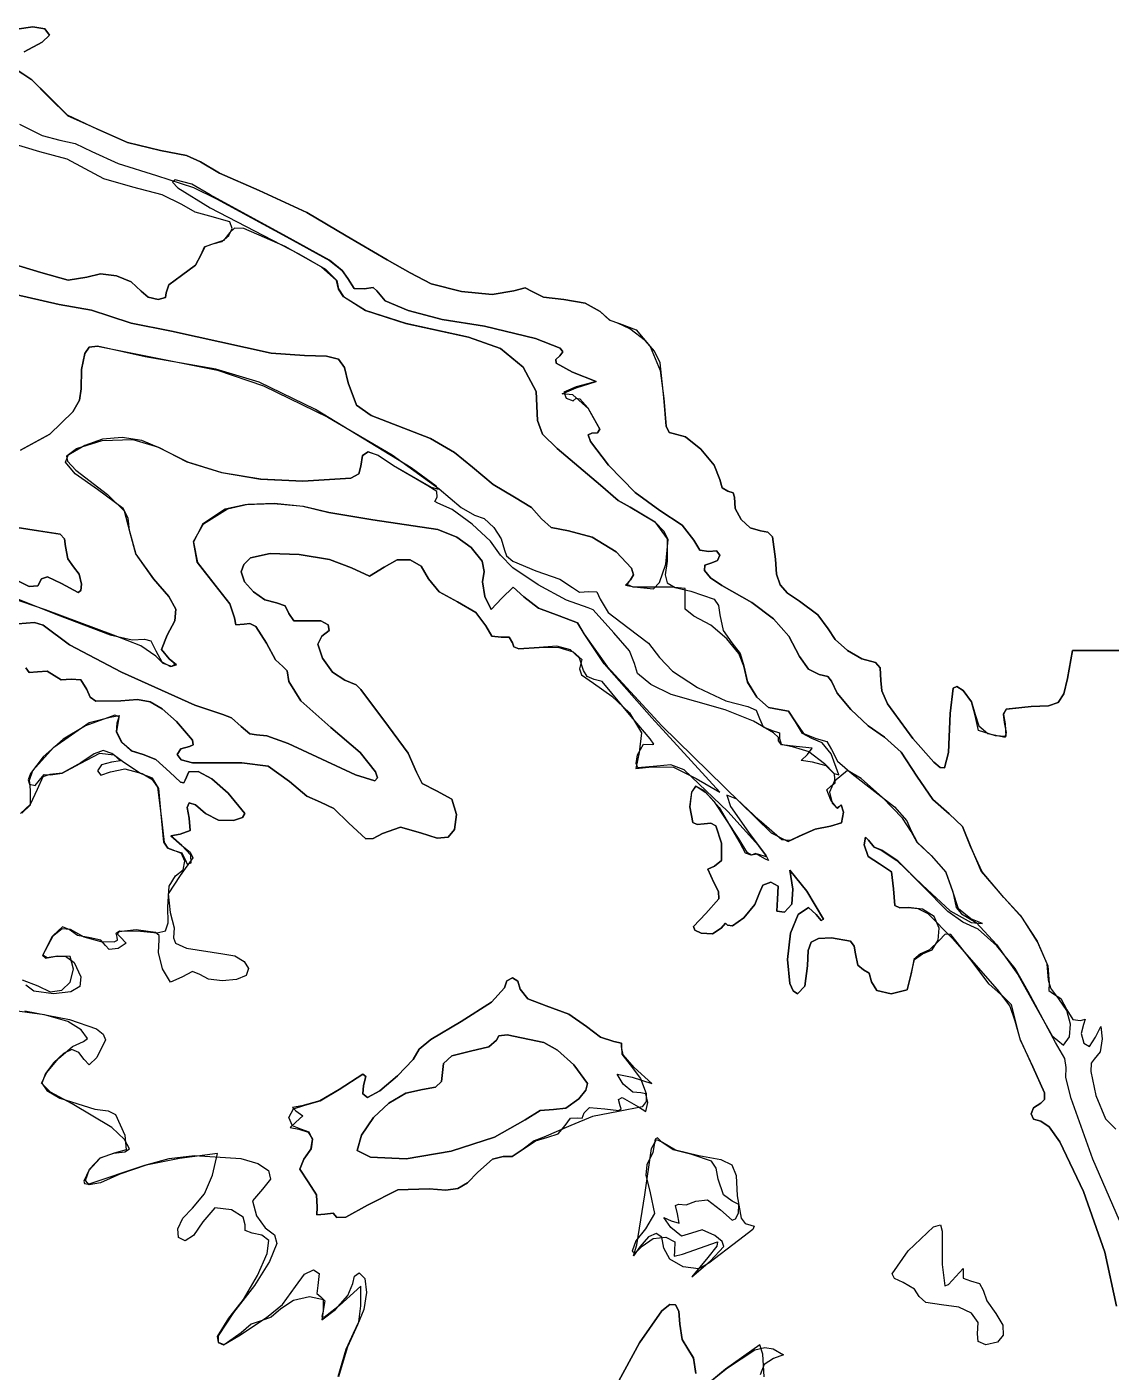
# Model space of a CAD drawing. Extents: x 0 to 397, y 0 to 706.
# Drawn here: x 250.9 to 298.8, y 502.6 to 562 of the extents above; entities that cross this region are included whole.
import ezdxf

# ---------------------------------------------------------------- set-up
doc = ezdxf.new("R2010")
doc.units = 0

msp = doc.modelspace()

# ---------------------------------------------------------------- linework, layer by layer
at = {"layer": 'Layer 1', "color": 7}
for points in [[(250.436435, 561.938974), (251.138204, 562.041694), (251.671632, 561.956889), (251.883492, 561.682345), (251.554218, 561.366388), (250.762716, 560.945392)], [(250.762716, 560.945392), (251.554218, 561.366388), (251.883492, 561.682345), (251.671632, 561.956889), (251.138204, 562.041694), (250.436435, 561.938974)], [(250.361255, 560.183039), (251.083877, 559.722046), (251.811525, 558.987474), (252.653959, 558.159504), (254.00016, 557.51639), (255.327487, 556.933821), (256.78499, 556.578), (257.942631, 556.347901), (258.54888, 556.06753), (259.399912, 555.566762), (261.146031, 554.806702), (263.258775, 553.828537), (264.991311, 552.803276), (266.81341, 551.744236), (267.820591, 551.158977), (268.753292, 550.675264), (270.101389, 550.336475), (271.456762, 550.212529), (272.411291, 550.373341), (272.905754, 550.507881), (273.225855, 550.334182), (273.724198, 550.084239), (274.615448, 549.980346), (275.571124, 549.824903), (276.225174, 549.451179), (276.660017, 549.077455), (277.088775, 548.922012), (277.818077, 548.642849), (278.444324, 547.901293), (278.882452, 546.841245), (279.047398, 545.606604), (279.149836, 544.381936), (279.27704, 544.10711), (279.454151, 544.060026), (279.994331, 543.910734), (280.679173, 543.363377), (281.267176, 542.656079), (281.516844, 542.026966), (281.620473, 541.664487), (281.869622, 541.513674), (282.102367, 541.435886), (282.166308, 541.24909), (282.203956, 540.750356), (282.462201, 540.264355), (282.860542, 539.895895), (283.318481, 539.749784), (283.646218, 539.693869), (283.850956, 539.496401), (283.98629, 538.49848), (284.030128, 537.847142), (284.191475, 537.373471), (284.515077, 536.999284), (285.045682, 536.646396), (285.852133, 536.04072), (286.304041, 535.427901), (286.615037, 534.944336), (287.161116, 534.467948), (287.80165, 534.098914), (288.396015, 533.937414), (288.612885, 533.694747), (288.638726, 533.133785), (288.686671, 532.679358), (288.938676, 532.100807), (290.049838, 530.580731), (290.984419, 529.524144), (291.266577, 529.292244), (291.454556, 529.277349), (291.635702, 529.956793), (291.703309, 531.678929), (291.83344, 532.797103), (292.00032, 532.870696), (292.276573, 532.694224), (292.650297, 532.200511), (292.80574, 531.630598), (292.969694, 531.126479), (293.363835, 530.791692), (294.135537, 530.628753), (294.201837, 530.839168), (294.114546, 531.283112), (294.063592, 531.65306), (294.197449, 531.866739), (295.292119, 531.988668), (296.049506, 532.018775), (296.486582, 532.171848), (296.724889, 532.542011), (296.88597, 533.223391), (297.117745, 534.458114), (299.177616, 534.458114)], [(299.177616, 534.458114), (297.117745, 534.458114), (296.88597, 533.223391), (296.724889, 532.542011), (296.486582, 532.171848), (296.049506, 532.018775), (295.292119, 531.988668), (294.184837, 531.863917), (294.06379, 531.633117), (294.130069, 531.223493), (294.169933, 530.655564), (293.715554, 530.694326), (292.953201, 530.930334), (292.80574, 531.592851), (292.650297, 532.189443), (292.276573, 532.694224), (292.00032, 532.870696), (291.83344, 532.797103), (291.703309, 531.678929), (291.635702, 529.956793), (291.454556, 529.277349), (291.266577, 529.292244), (290.984419, 529.524144), (290.049838, 530.580731), (288.938676, 532.100807), (288.686671, 532.679358), (288.638726, 533.133785), (288.612885, 533.694747), (288.396015, 533.937414), (287.80165, 534.098914), (287.161116, 534.467948), (286.615037, 534.944336), (286.304041, 535.427901), (285.852133, 536.04072), (285.045682, 536.646396), (284.515077, 536.999284), (284.191475, 537.373471), (284.030128, 537.847142), (283.98629, 538.49848), (283.850956, 539.496401), (283.646218, 539.693869), (283.318481, 539.749784), (282.860542, 539.895895), (282.462201, 540.264355), (282.203956, 540.750356), (282.166308, 541.24909), (282.102367, 541.435886), (281.869622, 541.513674), (281.620473, 541.664487), (281.516844, 542.026966), (281.267176, 542.656079), (280.679173, 543.363377), (279.994331, 543.910734), (279.454151, 544.060026), (279.276593, 544.10942), (279.149439, 544.392475), (279.047398, 545.655993), (278.87855, 547.188505), (278.627851, 547.702034), (278.23107, 548.155073), (277.544211, 548.696763), (277.039386, 548.922012), (276.645509, 549.077455), (276.225174, 549.451179), (275.571124, 549.824903), (274.615448, 549.980346), (273.724198, 550.084239), (273.225855, 550.334182), (272.905754, 550.507881), (272.411291, 550.373341), (271.456762, 550.212529), (270.101389, 550.336475), (268.753292, 550.675264), (267.820591, 551.158977), (266.81341, 551.744236), (264.991311, 552.803276), (263.258775, 553.828537), (261.146031, 554.806702), (259.399912, 555.566762), (258.54888, 556.06753), (257.942631, 556.347901), (256.78499, 556.578), (255.327487, 556.933821), (254.00016, 557.51639), (252.709345, 558.089301), (251.866559, 558.917271), (251.100148, 559.701497), (250.361255, 560.183039)], [(250.552108, 557.742873), (251.552807, 557.245103), (252.336812, 557.037317), (253.011147, 556.886196), (253.747924, 556.524731), (254.911827, 556.004383), (256.612834, 555.471336), (258.249415, 554.945211), (259.258669, 554.441577), (262.359587, 552.764823), (264.256828, 551.71694), (264.821504, 551.267958), (265.07245, 550.908505), (265.343869, 550.467885), (265.797056, 550.452716), (266.185729, 550.513967), (266.34739, 550.364874), (266.717179, 549.930836), (267.730368, 549.494747), (269.242694, 549.103902), (271.109893, 548.805595), (273.375433, 548.263023), (274.460005, 547.84013), (274.582976, 547.665428), (274.445762, 547.501375), (274.264704, 547.336302), (274.287673, 547.172718), (275.002445, 546.776063), (276.048785, 546.353435), (275.170368, 546.123424), (274.615183, 545.883315), (274.729395, 545.622832), (275.038341, 545.509811), (275.16684, 545.617188), (275.328308, 545.595095), (275.684674, 545.192002), (276.213885, 544.247703), (276.11524, 544.086616), (275.861813, 544.071314), (275.690298, 544.008876), (275.794757, 543.70668), (276.592725, 542.654161), (277.777976, 541.456055), (278.872773, 540.65466), (279.856715, 540.010399), (280.371021, 539.340209), (280.63631, 538.89734), (281.033891, 538.836795), (281.374983, 538.867266), (281.516844, 538.680514), (281.413215, 538.439081), (281.164066, 538.338672), (280.852861, 538.241206), (280.843214, 537.995507), (281.104237, 537.671624), (281.605038, 537.339605), (282.933595, 536.590607), (283.88932, 535.872269), (284.563595, 535.101079), (285.047799, 534.19353), (285.440441, 533.632878), (285.91775, 533.39978), (286.297736, 533.312291), (286.455736, 533.102035), (286.702879, 532.583325), (287.309988, 531.85642), (288.075582, 531.13408), (288.798182, 530.629062), (289.531607, 529.964428), (290.235399, 528.910327), (290.93562, 527.870955), (291.659917, 527.241687), (292.255362, 526.68174), (292.615593, 525.763547), (293.075615, 524.688942), (293.90923, 523.714613), (294.795248, 522.764433), (295.548016, 521.611483), (296.024227, 520.517733), (296.080578, 519.745155), (296.064439, 519.422716), (296.272137, 519.28866), (296.597266, 519.079815), (296.864451, 518.577812), (297.135781, 518.145307), (297.471935, 518.103326), (297.67853, 518.161446), (297.601757, 517.932229), (297.499892, 517.521771), (297.608107, 517.107081), (297.868501, 516.956004), (298.133393, 517.371664), (298.364375, 517.838037), (298.425494, 517.289467), (298.331434, 516.712587), (298.070952, 516.398703), (297.943825, 516.216773), (297.928385, 515.842052), (298.15015, 514.781833), (298.571411, 513.753231), (299.027333, 513.291434)], [(250.188879, 551.580767), (251.495789, 551.187905), (252.707802, 550.845931), (253.531671, 550.969888), (254.139281, 551.114808), (254.83814, 551.036255), (255.482164, 550.7715), (255.92527, 550.357818), (256.245327, 550.091295), (256.687623, 549.980346), (257.006975, 550.06832), (257.031581, 550.279855), (257.156332, 550.628179), (257.716323, 551.04503), (258.330686, 551.511843), (258.586274, 551.980244), (258.735543, 552.311856), (259.094627, 552.449792), (259.501568, 552.555251), (259.811737, 552.811389), (259.953763, 553.127853), (259.856275, 553.414287), (258.968333, 553.675696), (258.325792, 553.848072), (257.730082, 554.192163), (256.862424, 554.609763), (255.566142, 554.958044), (254.286748, 555.317657), (253.460057, 555.761672), (252.662161, 556.192502), (251.452045, 556.520145), (250.028453, 556.945242)], [(258.976094, 554.036235), (262.900749, 552.007761), (264.0811, 551.334396), (264.576444, 550.828777), (264.651753, 550.453906), (264.875766, 550.112831), (265.84574, 549.499377), (267.638039, 548.923032), (270.404337, 548.318409), (271.813371, 547.82431), (272.827878, 547.0014), (273.393849, 545.914833), (273.457278, 544.629762), (273.674324, 544.024704), (274.320526, 543.395039), (276.243166, 541.778257), (277.026642, 541.09303), (277.547386, 540.808118), (278.640998, 540.149129), (279.197152, 539.401592), (279.184981, 538.408522), (279.095442, 537.804037), (279.187274, 537.450642), (279.542368, 537.246074), (280.24261, 537.088074), (281.261653, 536.736795), (281.460967, 536.454562), (281.516844, 536.049496), (281.672287, 535.355978), (282.046011, 534.810892), (282.419735, 534.32913), (282.575178, 533.787836), (282.742511, 533.080328), (283.151838, 532.407415), (283.664154, 531.940878), (284.140454, 531.852496), (284.556908, 531.783704), (284.860121, 531.308512), (285.223174, 530.790369), (285.773816, 530.577556), (286.255402, 530.434064), (286.455736, 530.088958), (286.722833, 529.568876), (287.364845, 529.004872), (289.239463, 527.548516), (289.78633, 526.935961), (289.983516, 526.48639), (290.242323, 525.988399), (290.864403, 525.403361), (291.518585, 524.665349), (291.823253, 523.78658), (291.969744, 523.101352), (292.212015, 522.81644), (292.856127, 522.435848), (293.749112, 521.458686), (294.694023, 520.131877), (295.493908, 518.702343), (296.221204, 517.426036), (296.713815, 517.012536), (296.976585, 517.381007), (297.020246, 517.933596), (296.858128, 518.539563), (296.503559, 519.068174), (296.149767, 519.529563), (296.051298, 519.886971), (295.991298, 520.605575), (295.572887, 521.581849), (294.900409, 522.622881), (294.07821, 523.535754), (293.116052, 524.67214), (292.610301, 525.793181), (292.252055, 526.687297), (291.659917, 527.241687), (290.93562, 527.870955), (290.235399, 528.910327), (289.531607, 529.964428), (288.798182, 530.629062), (288.075582, 531.13408), (287.309988, 531.85642), (286.702879, 532.583325), (286.455736, 533.102035), (286.297736, 533.312291), (285.91775, 533.39978), (285.440441, 533.632878), (285.047799, 534.19353), (284.563595, 535.101079), (283.88932, 535.872269), (282.933595, 536.590607), (281.605038, 537.339605), (281.104237, 537.671624), (280.843214, 537.995507), (280.852861, 538.241206), (281.164066, 538.338672), (281.413215, 538.439081), (281.516844, 538.680514), (281.374983, 538.867266), (281.033891, 538.836795), (280.63631, 538.89734), (280.371021, 539.340209), (279.856715, 540.010399), (278.872773, 540.65466), (277.777976, 541.456055), (276.592725, 542.654161), (275.794757, 543.70668), (275.690298, 544.008876), (275.861813, 544.071314), (276.11524, 544.086616), (276.213885, 544.247703), (275.706987, 545.158929), (275.022554, 545.770646), (274.553094, 545.812627), (275.16684, 546.085324), (276.048785, 546.353435), (275.002445, 546.776063), (274.287673, 547.172718), (274.264704, 547.336302), (274.445762, 547.501375), (274.582976, 547.665428), (274.460005, 547.84013), (273.375433, 548.263023), (271.109893, 548.805595), (269.242694, 549.103902), (267.730368, 549.494747), (266.717179, 549.930836), (266.34739, 550.364874), (266.185729, 550.513967), (265.797056, 550.452716), (265.343869, 550.467885), (265.07245, 550.908505), (264.821057, 551.268311), (264.255372, 551.719233), (262.359587, 552.771526), (258.979621, 554.620082), (258.17714, 555.080458), (257.429162, 555.272016), (257.309515, 555.180823), (257.550694, 554.925853), (258.976094, 554.036235)], [(249.654288, 550.368049), (252.310353, 549.771149), (253.735885, 549.519177), (254.543085, 549.246568), (255.494616, 548.932992), (257.267943, 548.58264), (260.540664, 547.858386), (261.685958, 547.612941), (263.15616, 547.5109), (264.126752, 547.487749), (264.660053, 547.347917), (264.923743, 546.985834), (265.085503, 546.295933), (265.445998, 545.319928), (266.095154, 544.864359), (268.718014, 543.846374), (269.791303, 543.218071), (270.580726, 542.574125), (271.491467, 541.806788), (272.442688, 541.239213), (273.194899, 540.782762), (273.626964, 540.282126), (274.058852, 539.903375), (274.824645, 539.749784), (275.879567, 539.473592), (276.92804, 538.833002), (277.611851, 538.109995), (277.705066, 537.805703), (277.572786, 537.586549), (277.340923, 537.353672), (277.72448, 537.28563), (278.583848, 537.192143), (278.844639, 537.475689), (279.131359, 538.281522), (279.23856, 539.36724), (279.046378, 539.74366), (278.658637, 540.133606), (277.547386, 540.808118), (277.026642, 541.09303), (276.243166, 541.778257), (274.320526, 543.395039), (273.674324, 544.024704), (273.457278, 544.629762), (273.393849, 545.914833), (272.827878, 547.0014), (271.813371, 547.82431), (270.404337, 548.318409), (267.642714, 548.921295), (265.853765, 549.495541), (264.880131, 550.108812), (264.649882, 550.451229), (264.56445, 550.828777), (263.890732, 551.42969), (262.297851, 552.331964), (260.464685, 553.122981), (260.052381, 553.145558), (259.858391, 552.949326), (259.564351, 552.596504), (259.126377, 552.449792), (258.744936, 552.311856), (258.586274, 551.980244), (258.330686, 551.511843), (257.716323, 551.04503), (257.156332, 550.628179), (257.031581, 550.279855), (257.006975, 550.06832), (256.687623, 549.980346), (256.245327, 550.091295), (255.92527, 550.357818), (255.482164, 550.7715), (254.83814, 551.036255), (254.139281, 551.114808), (253.531671, 550.969888), (252.707802, 550.845931), (251.495789, 551.187905), (250.188879, 551.580767)], [(250.59244, 543.317604), (251.898617, 544.025718), (252.91448, 545.019714), (253.198874, 545.539871), (253.273085, 546.030644), (253.298132, 546.893538), (253.442771, 547.599094), (253.631595, 547.87748), (254.000866, 547.927531), (259.298886, 546.863905), (261.344926, 546.171396), (264.186404, 544.783794), (267.035224, 543.123207), (269.103292, 541.611746), (270.08569, 540.795021), (270.674918, 540.45534), (271.09113, 540.295857), (271.520438, 539.900993), (271.856217, 539.39613), (271.991838, 538.906645), (272.089657, 538.656078), (272.369046, 538.410506), (273.388133, 537.989775), (274.440867, 537.616447), (275.011265, 537.246824), (275.31655, 537.042918), (275.731638, 537.068671), (276.086356, 537.055883), (276.225174, 536.72824), (276.583288, 536.142673), (277.444375, 535.479054), (278.362083, 534.791577), (278.857251, 534.14908), (279.419898, 533.547495), (280.534004, 532.834189), (281.785694, 532.238225), (282.761092, 531.988668), (283.128069, 531.833225), (283.280734, 531.459501), (283.44235, 531.085777), (283.830715, 530.930334), (284.15505, 530.826705), (284.162679, 530.577556), (284.23566, 530.328407), (284.717952, 530.224778), (285.457462, 530.001646), (286.149877, 529.465247), (286.581303, 529.030492), (286.781615, 528.968271), (286.443389, 529.895283), (286.04056, 530.377178), (285.58508, 530.577556), (285.16889, 530.792354), (284.860121, 531.308512), (284.556908, 531.783704), (284.140454, 531.852496), (283.666386, 531.940889), (283.153822, 532.404593), (282.743255, 533.071498), (282.575178, 533.769491), (282.366047, 534.330678), (281.834256, 534.982122), (281.12321, 535.579788), (280.376313, 535.979646), (279.982127, 536.288988), (279.985082, 536.769515), (279.980099, 537.207225), (279.362076, 537.27293), (277.684132, 537.25948), (277.416147, 537.383311), (277.572786, 537.586549), (277.705066, 537.805703), (277.611851, 538.109995), (276.92804, 538.833002), (275.879567, 539.473592), (274.824645, 539.749784), (274.058852, 539.903375), (273.626964, 540.282126), (273.194899, 540.782762), (272.442688, 541.239213), (271.491467, 541.806788), (270.580726, 542.574125), (269.791303, 543.218071), (268.718014, 543.846374), (266.095154, 544.864359), (265.445998, 545.319928), (265.085503, 546.295933), (264.923743, 546.985834), (264.660053, 547.347917), (264.126752, 547.487749), (263.15616, 547.5109), (261.685958, 547.612941), (260.540664, 547.858386), (257.267943, 548.58264), (255.494616, 548.932992), (254.543085, 549.246568), (253.735885, 549.519177), (252.310353, 549.771149), (249.654288, 550.368049)], [(250.088866, 536.901631), (252.23627, 536.045262), (254.561783, 535.158731), (255.531525, 534.942247), (256.074495, 534.961175), (256.350852, 534.892516), (256.57297, 534.454233), (256.841654, 533.960256), (257.230195, 533.75785), (257.4879, 533.834755), (257.175162, 534.100044), (256.831292, 534.508076), (257.086967, 535.148148), (257.420519, 535.781594), (257.457737, 536.290355), (257.15523, 536.849254), (256.469606, 537.633116), (255.690672, 538.733827), (255.411272, 539.776595), (255.349778, 540.310866), (255.129932, 540.745853), (254.002982, 541.591285), (253.007443, 542.277747), (252.59187, 542.798844), (252.719315, 543.125932), (253.06903, 543.400876), (254.210989, 543.758533), (255.569179, 543.80021), (256.695031, 543.454306), (257.956268, 542.807162), (259.47792, 542.332692), (261.205419, 542.043762), (263.084193, 541.953235), (265.206241, 542.078604), (265.558413, 542.278723), (265.641834, 542.623866), (265.717747, 543.085873), (265.965243, 543.244138), (266.413955, 543.099323), (267.093515, 542.652089), (268.761803, 541.681949), (269.062607, 541.594878), (268.974313, 541.736398), (267.871082, 542.543521), (263.642641, 545.12224), (261.143826, 546.326536), (259.232916, 546.911177), (256.101306, 547.454103), (254.000866, 547.927531), (253.631595, 547.87748), (253.442771, 547.599094), (253.298132, 546.893538), (253.273085, 546.030644), (253.198874, 545.539871), (252.91448, 545.019714), (251.898617, 544.025718), (250.59244, 543.317604)], [(250.479436, 535.641331), (251.220181, 535.709109), (251.594214, 535.590884), (252.763849, 534.715686), (255.058494, 533.502086), (258.301494, 532.041408), (259.536305, 531.63589), (259.928947, 531.481594), (260.346989, 531.110604), (260.729621, 530.785871), (261.037376, 530.742656), (261.490403, 530.695185), (262.431686, 530.358657), (265.402651, 528.971358), (266.263997, 528.702987), (266.378523, 528.829692), (266.299809, 529.096638), (265.615227, 529.950201), (264.315389, 531.061567), (262.988943, 532.23645), (262.466832, 533.096744), (262.388515, 533.559853), (262.200132, 533.752558), (261.87659, 534.057887), (261.473409, 534.791842), (260.995086, 535.522092), (260.742415, 535.651672), (260.478928, 535.625809), (260.112568, 535.602526), (260.052067, 535.909443), (259.845118, 536.535006), (259.19658, 537.352657), (258.411208, 538.376408), (258.242051, 539.280766), (258.688976, 540.065002), (259.751853, 540.72839), (260.643615, 540.9395), (261.819969, 540.977143), (263.081983, 540.848693), (264.230722, 540.561526), (266.171001, 540.24579), (269.048567, 539.813416), (269.890268, 539.481755), (270.526751, 539.018828), (271.013452, 538.410418), (271.095076, 537.961552), (271.02042, 537.499413), (271.131765, 536.858416), (271.410372, 536.282505), (271.882124, 536.773396), (272.381173, 537.26755), (272.845561, 536.840424), (273.493834, 536.340273), (274.41119, 536.002576), (275.231442, 535.686178), (275.519618, 535.194362), (276.530062, 533.761201), (278.959204, 531.139531), (283.793806, 526.395858), (284.534854, 526.015822), (285.037216, 526.257789), (285.733511, 526.568014), (286.419753, 526.696998), (286.901162, 526.849971), (286.98067, 527.314359), (286.886169, 527.646676), (286.824742, 527.578943), (286.692538, 527.511077), (286.427514, 527.843526), (286.24451, 528.309238), (286.427161, 528.460888), (286.621189, 528.616331), (286.583442, 528.990055), (286.217875, 529.365367), (285.624238, 529.524514), (285.117252, 529.595202), (285.397402, 529.872), (285.598441, 530.14311), (284.897516, 530.219486), (284.241701, 530.293922), (284.109762, 530.465725), (284.107348, 530.615888), (283.896045, 530.823073), (283.005126, 531.332986), (281.753712, 531.84442), (280.45851, 532.206332), (279.372025, 532.519378), (278.46721, 532.959954), (277.878771, 533.444583), (277.741414, 533.889789), (277.529438, 534.451499), (276.835127, 535.251865), (275.923196, 536.262573), (275.696007, 536.350768), (274.733987, 536.693922), (273.481223, 537.369855), (272.365976, 538.120534), (271.816507, 538.687922), (271.380804, 539.294188), (270.565027, 540.052159), (269.683898, 540.700923), (269.052139, 540.979568), (268.919627, 541.05837), (269.014392, 541.240624), (268.999046, 541.493654), (268.6027, 541.741921), (267.093515, 542.63198), (266.416783, 543.091882), (265.967757, 543.243874), (265.71869, 543.087891), (265.641834, 542.623866), (265.558413, 542.278723), (265.206241, 542.078604), (263.084193, 541.953235), (261.227071, 542.042152), (259.509053, 542.325372), (257.988018, 542.789501), (256.721842, 543.421145), (255.95891, 543.754801), (255.096197, 543.886944), (254.224951, 543.814498), (253.436421, 543.534386)], [(253.436421, 543.534386), (252.635262, 543.065897), (252.679751, 542.839039), (253.043558, 542.433984), (254.441132, 541.361274), (255.178747, 540.644032), (255.411272, 539.746609), (255.696625, 538.72492), (256.469606, 537.633116), (257.15523, 536.849254), (257.457737, 536.290355), (257.420519, 535.781594), (257.086967, 535.148148), (256.831292, 534.508076), (257.175162, 534.100044), (257.445699, 533.853408), (257.280995, 533.75785), (256.899113, 533.888157), (256.575439, 534.2087), (255.909791, 534.670927), (254.705716, 535.141092), (251.698636, 536.265396), (249.148757, 537.139227)], [(250.825158, 533.702816), (250.977338, 533.493928), (251.343036, 533.5229), (251.774351, 533.557207), (252.084223, 533.360269), (252.396475, 533.164389), (252.833876, 533.200813), (253.266514, 533.170959), (253.534846, 532.733382), (253.676789, 532.403546), (253.930354, 532.226176), (255.037327, 532.242315), (255.763945, 532.294719), (256.32801, 532.191383), (256.859332, 531.88359), (257.487723, 531.322623), (258.195793, 530.498401), (258.236677, 530.293079), (258.069101, 530.224778), (257.686999, 530.121149), (257.52794, 529.872), (257.69282, 529.636008), (258.205097, 529.496688), (260.377681, 529.494175), (261.551902, 529.357121), (262.494349, 528.667616), (263.249294, 528.03019), (263.864538, 527.761329), (264.446269, 527.484751), (265.120075, 526.828231), (265.860556, 526.131539), (266.185685, 526.147541), (266.606329, 526.367503), (267.391216, 526.6544), (268.288022, 526.408426), (269.014794, 526.162071), (269.507178, 526.206063), (269.786772, 526.55135), (269.87517, 527.208879), (269.668751, 527.890931), (268.993225, 528.253102), (268.358533, 528.584228), (268.104577, 529.084952), (267.738967, 529.929591), (266.869854, 531.102842), (265.641834, 532.737263), (265.434842, 532.952105), (264.937336, 533.148955), (264.389693, 533.507978), (263.94947, 534.123548), (263.749092, 534.740772), (263.920983, 535.104756), (264.24636, 535.346629), (264.206248, 535.60332), (263.880452, 535.780238), (263.348777, 535.782795), (262.686084, 535.775608), (262.466832, 536.094651), (262.304025, 536.433671), (261.912618, 536.574782), (261.405505, 536.711506), (260.897631, 537.053149), (260.506638, 537.496922), (260.350164, 537.940033), (260.473592, 538.268337), (260.770323, 538.556689), (261.631685, 538.747983), (262.92465, 538.712264), (264.255582, 538.488426), (265.230848, 538.115364), (266.021996, 537.756897), (266.679001, 538.143233), (267.250854, 538.470225), (267.822708, 538.479519), (268.313334, 538.192346), (268.641505, 537.629941), (269.10144, 537.065452), (269.920678, 536.611824), (270.732817, 536.144878), (271.175862, 535.548551), (271.442607, 535.102375), (271.850374, 535.04937), (272.19936, 535.057219), (272.344616, 534.809481), (272.414791, 534.630325), (272.630587, 534.53696), (273.530656, 534.602047), (274.357766, 534.618292), (275.040281, 534.408416), (275.412837, 534.059965), (275.310068, 533.660483), (275.408228, 533.388491), (275.930252, 533.020191), (276.73679, 532.452703), (277.518458, 531.701859), (278.061604, 530.823178), (277.953081, 529.953492), (277.809941, 529.251949), (278.529873, 529.314258), (279.46813, 529.310422), (280.476502, 528.800966), (281.516844, 528.20336), (278.518231, 531.490545), (276.400461, 533.879249), (275.519618, 535.207767), (275.226812, 535.688119), (274.41119, 536.002576), (273.493834, 536.340273), (272.845561, 536.840424), (272.381173, 537.26755), (271.882124, 536.773396), (271.410372, 536.282505), (271.131765, 536.858416), (271.02042, 537.499413), (271.095076, 537.961552), (271.013452, 538.410418), (270.526751, 539.018828), (269.890268, 539.481755), (269.048567, 539.813416), (266.171001, 540.24579), (264.230722, 540.564701), (263.106303, 540.829505), (261.779576, 540.947994), (260.531894, 540.911173), (259.644608, 540.710046)], [(259.644608, 540.710046), (258.649686, 540.045406), (258.242668, 539.25929), (258.424613, 538.359205), (259.19658, 537.352657), (259.845118, 536.535006), (260.052067, 535.909443), (260.112568, 535.602526), (260.478928, 535.625809), (260.742415, 535.651672), (260.995086, 535.522092), (261.473409, 534.791842), (261.87659, 534.057887), (262.200132, 533.752558), (262.388515, 533.559853), (262.466832, 533.096744), (262.988943, 532.23645), (264.315389, 531.061567), (265.615227, 529.950201), (266.299809, 529.096638), (266.378523, 528.829692), (266.263997, 528.702987), (265.402651, 528.971358), (262.431686, 530.358657), (261.490403, 530.695185), (261.037376, 530.742656), (260.729621, 530.785871), (260.346989, 531.110604), (259.928947, 531.481594), (259.536305, 531.63589), (258.301494, 532.041408), (255.058494, 533.502086), (252.763849, 534.715686), (251.594214, 535.590884), (251.220181, 535.709109), (250.479436, 535.641331)], [(250.505139, 537.53447), (250.97187, 537.301328), (251.365245, 537.324303), (251.530714, 537.64123), (251.789785, 537.726426), (252.412659, 537.424271), (253.148245, 537.033437), (253.26728, 537.121208), (253.294604, 537.395344), (253.190975, 537.847076), (252.941826, 538.162283), (252.692677, 538.517354), (252.589048, 539.065042), (252.535569, 539.401228), (252.34669, 539.611142), (251.392072, 539.749784), (250.442703, 539.897113)], [(250.442703, 539.897113), (251.392072, 539.749784), (252.34669, 539.611142), (252.535569, 539.401228), (252.589048, 539.065042), (252.692677, 538.517354), (252.941826, 538.162283), (253.190975, 537.847076), (253.294604, 537.395344), (253.26728, 537.121208), (253.148245, 537.033437), (252.412659, 537.424271), (251.789785, 537.726426), (251.530714, 537.64123), (251.365245, 537.324303), (250.97187, 537.301328), (250.505139, 537.53447)], [(299.058024, 505.46576), (298.541839, 507.854497), (297.59792, 510.542411), (296.549823, 512.736613), (296.087816, 513.400794), (295.721097, 513.644212), (295.396674, 513.740895), (295.287357, 513.969473), (295.393675, 514.237739), (295.716159, 514.453485), (295.878673, 514.605912), (295.878304, 514.903762), (295.363381, 516.052275), (294.80286, 517.282367), (294.56963, 518.22327), (294.422742, 518.798387), (294.069744, 519.149665), (293.435361, 519.710494), (292.612065, 520.789378), (291.740968, 521.898688), (291.480871, 521.915213), (291.220708, 521.644864), (290.796846, 521.226602), (290.385683, 521.05255), (290.101653, 520.793479), (289.983516, 520.170605), (289.807127, 519.465049), (289.101571, 519.28866), (288.454753, 519.429815), (288.219626, 519.817827), (288.115997, 520.191551), (287.866848, 520.346994), (287.617699, 520.554251), (287.51407, 521.05255), (287.464444, 521.39437), (287.29354, 521.611174), (286.455736, 521.758106), (285.879308, 521.725022), (285.561179, 521.566989), (285.425746, 521.195833), (285.397402, 520.523383), (285.277722, 519.623843), (284.956429, 519.28866), (284.759043, 519.412518), (284.620282, 519.744537), (284.516471, 520.795728), (284.640666, 521.967568), (284.988532, 522.785396), (285.433518, 523.107129), (285.776638, 522.785396), (286.001049, 522.520812), (286.097666, 522.584312), (285.362124, 523.819035), (284.621643, 524.756719), (284.744763, 523.907582), (284.696388, 523.247667), (284.37364, 522.890171), (284.037884, 522.93321), (284.076248, 523.474724), (284.100855, 524.04058), (283.77674, 524.227552), (283.426475, 524.088205), (283.280734, 523.753066), (283.073477, 523.230293), (282.575178, 522.640051), (282.075292, 522.282907), (281.86433, 522.320787), (281.776004, 522.413215), (281.571525, 522.187084), (281.196963, 521.933084), (280.700163, 521.958484), (280.418596, 522.097649), (280.35078, 522.254773), (280.904421, 522.82914), (281.476319, 523.490422), (281.453151, 523.802774), (281.249438, 524.204621), (280.982914, 524.791644), (281.276249, 524.933108), (281.594587, 525.183713), (281.598336, 525.949461), (281.345394, 526.709786), (281.126947, 526.828739), (280.821519, 526.801773), (280.520158, 526.766969), (280.327012, 526.865714), (280.193926, 527.54931), (280.27705, 528.193085), (280.476854, 528.460888), (280.902988, 528.188306), (281.486681, 527.525365), (282.409725, 525.957223), (282.638413, 525.522776), (282.884564, 525.435464), (283.187027, 525.476915), (283.551668, 525.352208), (283.545279, 525.434383), (283.225392, 525.837366), (281.866447, 527.344346), (279.942528, 529.181217), (279.351796, 529.408047), (278.731662, 529.350947), (277.896548, 529.28167), (277.812399, 529.469464), (277.880056, 529.8466), (278.138157, 530.316941), (278.525639, 530.309445), (278.594189, 530.326362), (278.443266, 530.565429), (277.604183, 531.547695), (276.314074, 533.087571), (275.964471, 533.175766), (275.645913, 533.312997), (275.493512, 533.576169), (275.313767, 534.129815), (274.912531, 534.49273), (274.311072, 534.653834), (273.530656, 534.602047), (272.630587, 534.53696), (272.414791, 534.630325), (272.344616, 534.809481), (272.19936, 535.057219), (271.850374, 535.04937), (271.442607, 535.102375), (271.175862, 535.548551), (270.732817, 536.144878), (269.920678, 536.611824), (269.10144, 537.065452), (268.641505, 537.629941), (268.313334, 538.192346), (267.822708, 538.479519), (267.250854, 538.470225), (266.679001, 538.143233), (266.021996, 537.756897), (265.230848, 538.115364), (264.255582, 538.488426), (262.92465, 538.712264), (261.631685, 538.747983), (260.770323, 538.556689), (260.473592, 538.268337), (260.350164, 537.940033), (260.506638, 537.496922), (260.897631, 537.053149), (261.405505, 536.711506), (261.912618, 536.574782), (262.304025, 536.433671), (262.466832, 536.094651), (262.686084, 535.775608), (263.348777, 535.782795), (263.880452, 535.780238), (264.206248, 535.60332), (264.24636, 535.346629), (263.920983, 535.104756), (263.749092, 534.740772), (263.94947, 534.123548), (264.389693, 533.507978), (264.937336, 533.148955), (265.434842, 532.952105), (265.641834, 532.737263), (266.869854, 531.102842), (267.738967, 529.929591), (268.104577, 529.084952), (268.358533, 528.584228), (268.993225, 528.253102), (269.668751, 527.890931), (269.87517, 527.208879), (269.786772, 526.55135), (269.507178, 526.206063), (269.014794, 526.162071), (268.288022, 526.408426), (267.391216, 526.6544), (266.606329, 526.367503), (266.185685, 526.147541), (265.860556, 526.131539), (265.120075, 526.828231), (264.446269, 527.484751), (263.864538, 527.761329), (263.249294, 528.03019), (262.494349, 528.667616), (261.551902, 529.357121), (260.377681, 529.494175), (258.205097, 529.496688), (257.69282, 529.636008), (257.52794, 529.872), (257.686999, 530.121149), (258.069101, 530.224778), (258.236677, 530.293079), (258.195793, 530.498401), (257.487723, 531.322623), (256.859332, 531.88359), (256.32801, 532.191383), (255.763945, 532.294719), (255.037327, 532.242315), (253.930354, 532.226176), (253.676789, 532.403546), (253.534846, 532.733382), (253.266514, 533.170959), (252.833876, 533.200813), (252.396475, 533.164389), (252.084223, 533.360269), (251.774351, 533.557207), (251.343036, 533.5229), (250.977338, 533.493928), (250.825158, 533.702816)], [(250.65265, 527.276612), (251.040838, 527.638783), (251.029769, 528.297552), (250.994343, 528.73347), (251.137411, 529.159433), (252.073992, 530.189853), (253.630801, 531.283112), (254.558255, 531.519473), (254.964655, 531.597614), (254.909622, 531.327562), (254.846281, 530.880906), (255.073619, 530.404915), (255.49536, 530.026357), (256.015228, 529.872), (256.575307, 529.63877), (257.194918, 529.078249), (257.666141, 528.647067), (257.812158, 528.616783), (257.869076, 528.725471), (258.032672, 529.101571), (258.44944, 529.118598), (259.052806, 528.796363), (259.776194, 528.154677), (260.512442, 527.25549), (260.407027, 527.080087), (260.012555, 526.951351), (259.348583, 526.962375), (258.781713, 527.257562), (258.336061, 527.636854), (258.058386, 527.726228), (257.961223, 527.529323), (258.057107, 527.049776), (258.093664, 526.500942), (257.660585, 526.34422), (257.249686, 526.263919), (257.725143, 525.843628), (258.103293, 525.542565), (258.221722, 525.300703), (257.653882, 524.520711), (257.121275, 523.697503), (257.213615, 522.872179), (257.385682, 522.206134), (257.356137, 521.765514), (257.448929, 521.523768), (257.93046, 521.296805), (259.5356, 521.057489), (260.078712, 520.957983), (260.485895, 520.716), (260.67731, 520.405224), (260.57312, 520.099344), (260.142256, 519.909494), (259.512757, 519.85531), (258.901382, 519.932755), (258.524891, 520.137797), (258.202275, 520.262592), (257.734668, 520.019616), (257.226138, 519.794941), (256.872126, 520.394972), (256.702616, 521.113404), (256.729956, 521.669912), (256.732183, 521.864689), (256.565738, 522.001258), (255.713603, 522.105592), (254.946663, 522.02635), (254.870144, 521.932009), (254.999933, 521.80185), (255.266589, 521.520157), (254.911738, 521.289264), (254.517112, 521.238067), (254.352938, 521.416264), (254.151855, 521.657697), (253.668196, 521.758106), (253.116627, 521.867952), (252.752384, 522.132051), (252.454772, 522.239736), (252.037303, 521.867467), (251.565948, 520.983538), (251.705863, 520.852409), (252.095512, 520.938603), (252.585961, 520.947025), (252.972165, 520.663083), (253.263653, 520.040838), (253.21492, 519.613657), (252.816739, 519.367583), (252.059881, 519.28866), (251.187858, 519.400358), (250.825158, 519.668955)], [(253.470993, 531.137767), (252.483292, 530.542708), (251.599241, 529.765814), (251.030706, 529.028078), (250.930965, 528.742955), (250.989553, 528.550494), (251.237291, 528.492726), (251.432642, 528.727588), (251.639899, 528.981588), (251.915948, 528.969947), (252.43559, 529.034549), (253.228282, 529.47195), (254.098673, 529.924079), (254.725119, 529.852597), (255.020306, 529.590395), (254.617521, 529.524514), (254.181576, 529.412066), (254.00016, 529.148805), (254.148018, 528.957511), (254.569191, 529.096947), (255.210233, 529.226504), (255.977481, 529.026391), (256.400015, 528.769773), (256.656622, 528.424684), (256.819562, 527.13797), (256.941226, 525.977154), (257.105461, 525.718745), (257.351551, 525.638664), (257.725275, 525.517749), (257.880718, 525.226972), (257.958285, 525.013938), (258.144596, 525.079511), (258.130176, 525.413062), (257.724437, 525.843981), (257.249334, 526.263963), (257.660585, 526.34422), (258.093664, 526.500942), (258.057107, 527.049776), (257.961223, 527.529323), (258.058386, 527.726228), (258.336061, 527.636854), (258.781713, 527.257562), (259.348583, 526.962375), (260.012555, 526.951351), (260.407027, 527.080087), (260.512442, 527.25549), (259.776194, 528.154677), (259.052806, 528.796363), (258.44944, 529.118598), (258.032672, 529.101571), (257.869076, 528.725471), (257.812158, 528.616783), (257.666141, 528.647067), (257.194918, 529.078249), (256.575307, 529.63877), (256.015228, 529.872), (255.510309, 530.023832), (255.081028, 530.393185), (254.833185, 530.850843), (254.87258, 531.26759), (254.961805, 531.532361), (254.769613, 531.600083), (253.470993, 531.137767)], [(250.665835, 519.894733), (251.366319, 519.63156), (251.908512, 519.373729), (252.417201, 519.442956), (252.794326, 519.79284), (252.941826, 520.37698), (252.793042, 520.936001), (252.23627, 520.950244), (251.767048, 520.878426), (251.576002, 520.991652), (252.012962, 521.833953), (252.432635, 522.176986), (252.795423, 522.144045), (253.396011, 521.806348), (254.148106, 521.598827), (254.740856, 521.574926), (254.880335, 521.648535), (254.863408, 521.788092), (254.819255, 521.967783), (254.967918, 522.068859), (255.898458, 522.048795), (256.637743, 521.983024), (257.01187, 522.075077), (257.131004, 522.423247), (257.105312, 523.125826), (257.166475, 524.048253), (257.45174, 524.496016), (257.783699, 524.760875), (257.868503, 525.144069), (257.719879, 525.488899), (257.351551, 525.638664), (257.103521, 525.721363), (256.939991, 525.991486), (256.822384, 527.226165), (256.712846, 528.362154), (256.43715, 528.813666), (255.903441, 529.019336), (255.161505, 529.51393), (254.631126, 529.907085), (254.255395, 530.035821), (253.856381, 529.898056), (253.256151, 529.491705), (252.437927, 529.043854), (251.896192, 528.982294), (251.58857, 528.876901), (251.332806, 528.324363), (251.0258, 527.650822), (250.594441, 527.254034)], [(286.578856, 528.676083), (286.365822, 528.204727), (286.485369, 527.719349), (286.715513, 527.474653), (286.830033, 527.578943), (286.887757, 527.646676), (286.98067, 527.314359), (286.901162, 526.849971), (286.419753, 526.696998), (285.732806, 526.567573), (285.034746, 526.256378), (284.628114, 526.061871), (284.26666, 526.086736), (283.257803, 526.961934), (282.275686, 527.887062), (281.832889, 528.065336), (281.985074, 527.559529), (282.787903, 526.432414), (283.567234, 525.391146), (283.665245, 525.185085), (283.536145, 525.24073), (283.102493, 525.492305), (282.913845, 525.417119), (282.739661, 525.510826), (282.340581, 526.167831), (281.287626, 527.774999), (280.806261, 528.275338), (280.447927, 528.460888), (280.268539, 528.193085), (280.193926, 527.54931), (280.327012, 526.865714), (280.520158, 526.766969), (280.821519, 526.801773), (281.126947, 526.828739), (281.345394, 526.709786), (281.598336, 525.949461), (281.594587, 525.183713), (281.276249, 524.933108), (280.982914, 524.791644), (281.249438, 524.204621), (281.453151, 523.802774), (281.476319, 523.490422), (280.904421, 522.82914), (280.35078, 522.254773), (280.418596, 522.097649), (280.700163, 521.958484), (281.196963, 521.933084), (281.571525, 522.187084), (281.776004, 522.413215), (281.86433, 522.320787), (282.075292, 522.282907), (282.575178, 522.640051), (283.073477, 523.230293), (283.280734, 523.753066), (283.426475, 524.088205), (283.77674, 524.227552), (284.100855, 524.04058), (284.076248, 523.474724), (284.037884, 522.93321), (284.37364, 522.890171), (284.696388, 523.247667), (284.744763, 523.907582), (284.621643, 524.756719), (285.362124, 523.819035), (286.097666, 522.584312), (286.001049, 522.520812), (285.776638, 522.785396), (285.433518, 523.107129), (284.988532, 522.785396), (284.640666, 521.967568), (284.516471, 520.795728), (284.620282, 519.744537), (284.759043, 519.412518), (284.956429, 519.28866), (285.277722, 519.623843), (285.397402, 520.523383), (285.425746, 521.195833), (285.561179, 521.566989), (285.879308, 521.725022), (286.455736, 521.758106), (287.29354, 521.611174), (287.464444, 521.39437), (287.51407, 521.05255), (287.617699, 520.554251), (287.866848, 520.346994), (288.115997, 520.191551), (288.219626, 519.817827), (288.454753, 519.429815), (289.101571, 519.28866), (289.807127, 519.465049), (289.983516, 520.170605), (290.120879, 520.806046), (290.474936, 521.05255), (290.915241, 521.2254), (291.177978, 521.650597), (291.218928, 522.188109), (290.993872, 522.697907), (290.484946, 523.01942), (289.841346, 523.094076), (289.47319, 523.080836), (289.261732, 523.190032), (289.196468, 523.91993), (289.109641, 524.680519), (288.579107, 525.03365), (288.078823, 525.352782), (287.894717, 525.870086), (287.965538, 526.208356), (288.100387, 526.079636), (288.337674, 525.768134), (288.657776, 525.638664), (289.349839, 525.18089), (290.48058, 524.080444), (291.707101, 522.953891), (292.629351, 522.434029), (293.141276, 522.393239), (292.616298, 522.603009), (292.068875, 523.043894), (291.821489, 523.808099), (291.515058, 524.670288), (290.864403, 525.403361), (290.242984, 525.981211), (289.985633, 526.461695), (289.599655, 527.050939), (288.719468, 527.964397), (287.767249, 528.79934), (287.165173, 529.153038), (286.578856, 528.676083)], [(299.186083, 509.262858), (298.013449, 511.977733), (297.060684, 514.651663), (296.822773, 515.577794), (296.827056, 516.019113), (296.769774, 516.42494), (296.363506, 517.132128), (295.1563, 519.378971), (294.573461, 520.408614), (293.77072, 521.398669), (292.938015, 522.147226), (292.265284, 522.452373), (291.596858, 522.925845), (290.501394, 524.048341), (289.391907, 525.168455), (288.689879, 525.635842), (288.347111, 525.767252), (288.100387, 526.079636), (287.965538, 526.208356), (287.894717, 525.870086)], [(287.894717, 525.870086), (288.078823, 525.352782), (288.579107, 525.03365), (289.109641, 524.680519), (289.196468, 523.91993), (289.263055, 523.187827), (289.480532, 523.081332), (289.861455, 523.097604), (290.274161, 523.061521), (290.720205, 522.831698), (291.801734, 521.72812), (293.775879, 519.46646), (294.336532, 518.735151), (294.56963, 518.083218), (294.80286, 517.241181), (295.363381, 516.052275), (295.878304, 514.903762), (295.878673, 514.605912), (295.716159, 514.453485), (295.393675, 514.237739), (295.287357, 513.969473), (295.396674, 513.740895), (295.721097, 513.644212), (296.087816, 513.400794), (296.549823, 512.736613), (297.59792, 510.542411), (298.541839, 507.854497), (299.058024, 505.46576)], [(272.697394, 519.492918), (273.030549, 519.066233), (273.843922, 518.74644), (274.839109, 518.377787), (275.621571, 517.836626), (276.235934, 517.367255), (276.827013, 517.171992), (277.165327, 517.104788), (277.172383, 516.943392), (277.190242, 516.615705), (277.554442, 516.149641), (278.013847, 515.54326), (278.259998, 514.878935), (278.255229, 514.519085), (278.08718, 514.28984), (277.043619, 514.079893), (275.882715, 513.85998), (274.932948, 513.462531), (273.743028, 512.938656), (273.310831, 512.782287), (272.820161, 512.406314), (272.343293, 512.092562), (271.944213, 512.085992), (271.472284, 511.969046), (270.819909, 511.389608), (270.368006, 510.930335), (269.929366, 510.679554), (269.39607, 510.60062), (268.660203, 510.656888), (267.287632, 510.612482), (265.932523, 509.940749), (264.979802, 509.412111), (264.5835, 509.394648), (264.426911, 509.579504), (264.050452, 509.536818), (263.694411, 509.507978), (263.717783, 509.855376), (263.684092, 510.400066), (263.32126, 510.975446), (262.943567, 511.529617), (263.12441, 511.973455), (263.432413, 512.419598), (263.508012, 512.845964), (263.359708, 513.165569), (262.995999, 513.291434), (262.622275, 513.446877), (262.466832, 513.820601), (262.660066, 514.194325), (263.124763, 514.349768), (263.852941, 514.557025), (264.679808, 515.055324), (265.728838, 515.726925), (265.865324, 515.62355), (265.76954, 515.231713), (265.73607, 514.857989), (265.94099, 514.702546), (266.483303, 514.992761), (267.268537, 515.653724), (267.959646, 516.37091), (268.219583, 516.829797), (268.742047, 517.265787), (270.077312, 518.05182), (271.429466, 518.916479), (271.991838, 519.540896), (272.095467, 519.861086), (272.344616, 519.994216), (272.593765, 519.847019), (272.697394, 519.492918)], [(271.991838, 519.540896), (271.429466, 518.916479), (270.077312, 518.05182), (268.742047, 517.265787), (268.219583, 516.829797), (267.959646, 516.37091), (267.268537, 515.653724), (266.483303, 514.992761), (265.94099, 514.702546), (265.73607, 514.857989), (265.76954, 515.231713), (265.865324, 515.62355), (265.728838, 515.726925), (264.679808, 515.055324), (263.826968, 514.548779), (263.036568, 514.321899), (262.626244, 514.24927), (262.771279, 514.102823), (263.075815, 513.890672), (262.771279, 513.606818), (262.517147, 513.36393), (262.907804, 513.296726), (263.321211, 513.17187), (263.503602, 512.858002), (263.442247, 512.432679), (263.12441, 511.973455), (262.943567, 511.529617), (263.32126, 510.975446), (263.684092, 510.400066), (263.717783, 509.855376), (263.694411, 509.507978), (264.050452, 509.536818), (264.426911, 509.579504), (264.5835, 509.394648), (264.979802, 509.412111), (265.932523, 509.940749), (267.287632, 510.612482), (268.660203, 510.656888), (269.39607, 510.60062), (269.929366, 510.679554), (270.368006, 510.930335), (270.819909, 511.389608), (271.472284, 511.969046), (271.944213, 512.085992), (272.343293, 512.092562), (272.820161, 512.406314), (273.362204, 512.782287), (273.918006, 512.938656), (274.376838, 513.093437), (274.685651, 513.465706), (274.921351, 513.780781), (275.203882, 513.79767), (275.426837, 513.780825), (275.519618, 514.014276), (275.754083, 514.261397), (276.431196, 514.197368), (277.050322, 514.121653), (277.154105, 514.192754), (277.115938, 514.335657), (277.036552, 514.612885), (277.205279, 514.69161), (277.918508, 514.279212), (278.253603, 514.073411), (278.341842, 514.476415), (278.249943, 514.857768), (278.028928, 514.903629), (277.667727, 514.936394), (277.238, 515.286394), (276.984132, 515.722692), (277.639108, 515.592252), (278.518231, 515.321671), (277.730831, 516.018055), (277.242057, 516.577164), (277.172383, 516.943392), (277.165327, 517.104788), (276.827013, 517.171992), (276.235934, 517.367255), (275.621571, 517.836626), (274.839109, 518.377787), (273.843922, 518.74644), (273.030549, 519.066233), (272.697394, 519.492918), (272.593765, 519.847019), (272.344616, 519.994216), (272.095467, 519.861086), (271.991838, 519.540896)], [(264.648058, 502.355316), (264.996735, 503.575002), (265.326098, 504.277956), (265.549053, 504.771052), (265.641834, 505.485868), (265.641834, 506.358994), (264.703445, 505.503507), (264.015616, 504.966579), (263.927851, 505.014656), (263.9866, 505.265735), (263.986952, 505.752745), (263.38088, 505.883096), (262.66743, 505.727653), (262.114054, 505.353929), (261.673743, 504.980205), (261.232109, 504.824762), (260.790475, 504.669319), (260.350164, 504.295595), (259.601569, 503.766428), (259.353434, 503.868337), (259.31088, 504.135346), (259.8023, 504.932359), (260.459972, 505.770334), (261.080635, 506.831319), (261.50425, 507.803603), (261.570776, 508.375473), (261.271311, 508.608394), (260.837703, 508.70532), (260.528493, 508.80983), (260.528317, 509.06092), (260.443827, 509.40263), (259.931769, 509.724496), (259.185556, 509.811323), (258.66318, 509.192506), (258.243418, 508.599222), (257.869429, 508.352542), (257.575003, 508.508696), (257.550253, 508.890308), (257.766142, 509.367104), (258.193632, 509.80881), (258.728929, 510.433932), (259.080869, 511.256963), (259.302413, 512.221106), (257.621426, 512.000972), (256.154399, 511.704903), (254.987938, 511.301413), (254.129089, 510.922012), (253.626039, 510.83213), (253.468799, 511.033423), (253.647382, 511.527544), (254.117767, 512.025843), (254.718063, 512.2331), (255.207675, 512.292279), (255.411272, 512.434536), (255.197968, 512.845578), (254.631941, 513.370456), (252.885029, 514.414326), (251.928603, 514.931852), (251.530714, 515.324494), (251.754585, 515.809618), (252.282131, 516.422868), (252.897255, 516.948805), (253.383857, 517.171992), (253.561348, 517.303358), (253.281904, 517.687401), (252.685588, 518.054747), (251.659125, 518.358693), (248.029745, 518.839221)], [(250.781524, 518.524984), (252.760851, 518.15395), (253.9541, 517.727088), (254.251688, 517.493797), (254.347646, 517.247839), (253.968057, 516.466436), (253.636181, 516.148495), (253.414901, 516.378241), (253.178981, 516.689612), (252.863157, 516.819214), (252.498373, 516.650525), (252.066848, 516.245465), (251.703189, 515.755539), (251.542003, 515.332255), (251.761679, 515.013244), (252.335004, 514.661359), (253.879157, 514.184668), (254.464482, 514.102531), (254.802554, 513.951173), (255.214775, 513.02685), (255.270117, 512.38894), (254.742052, 512.2331), (254.116533, 512.010673), (253.619865, 511.476038), (253.402223, 511.00185), (253.429638, 510.890784), (253.586881, 510.86732), (256.099189, 511.703227), (257.172009, 511.994424), (258.291462, 512.130838), (260.334906, 512.007322), (261.091218, 511.78139), (261.558803, 511.468674), (261.653822, 511.086175), (261.292434, 510.650891), (260.853225, 510.128426), (261.023617, 509.470495), (261.414848, 508.931803), (261.826187, 508.624887), (261.92739, 508.24721), (261.603937, 507.44577), (260.938377, 506.376638), (260.013261, 505.195884), (259.330503, 504.156645), (259.33267, 503.868089), (259.574052, 503.766428), (260.249975, 504.160128), (261.467059, 504.964109), (262.184742, 505.538035), (262.753993, 506.341355), (263.152285, 506.884137), (263.554314, 507.074692), (263.801893, 506.907398), (263.736833, 506.376632), (263.7001, 506.028), (263.877944, 505.883096), (264.045249, 505.70168), (263.983425, 505.265735), (263.920101, 504.859026), (264.523528, 505.320415), (265.064248, 505.934425), (265.289056, 506.466944), (265.370592, 506.802083), (265.566692, 506.94143), (265.823658, 506.68872), (265.8931, 506.076242), (265.781699, 505.322477), (265.496137, 504.645904), (265.056972, 503.677219), (264.657231, 502.350024)], [(273.736678, 517.132128), (274.33715, 516.786097), (275.063829, 516.146114), (275.67484, 515.323568), (275.595146, 515.021617), (275.281493, 514.634107), (274.705936, 514.224973), (274.164245, 514.17091), (273.581279, 514.118698), (272.907297, 513.714062), (271.54855, 512.937438), (269.639073, 512.32469), (267.655645, 511.991673), (266.075045, 512.054242), (265.48057, 512.351678), (265.675348, 513.03567), (266.205353, 513.816059), (266.888551, 514.453573), (267.640277, 514.885109), (268.375863, 515.047563), (268.949436, 515.156659), (269.213711, 515.408102), (269.301906, 516.201852), (269.669941, 516.545679), (270.492531, 516.753245), (271.302333, 516.940658), (271.63906, 517.235492), (271.751607, 517.41763), (272.113987, 517.462284), (273.736678, 517.132128)], [(271.63906, 517.235492), (271.302333, 516.940658), (270.492531, 516.753245), (269.669941, 516.545679), (269.301906, 516.201852), (269.213711, 515.408102), (268.949436, 515.156659), (268.375863, 515.047563), (267.640277, 514.885109), (266.888551, 514.453573), (266.205353, 513.816059), (265.675348, 513.03567), (265.48057, 512.351678), (266.075045, 512.054242), (267.655645, 511.991673), (269.639073, 512.32469), (271.54855, 512.937438), (272.907297, 513.714062), (273.581279, 514.118698), (274.164245, 514.17091), (274.705936, 514.224973), (275.281493, 514.634107), (275.595146, 515.021617), (275.67484, 515.323568), (275.063829, 516.146114), (274.33715, 516.786097), (273.736678, 517.132128), (272.113987, 517.462284), (271.751607, 517.41763), (271.63906, 517.235492)], [(278.655814, 512.850461), (278.562328, 512.262381), (278.2921, 511.712752), (278.243108, 511.2593), (278.443089, 510.486496), (278.631385, 509.566231), (278.2286, 508.894409), (277.810206, 508.360083), (277.636286, 507.906983), (277.76849, 507.809043), (278.086431, 508.127822), (278.57198, 508.465618), (279.138194, 508.514555), (279.536067, 508.313858), (279.516593, 507.90275), (279.499968, 507.688085), (279.871487, 507.763403), (281.415685, 508.314442), (281.393405, 508.12952), (280.987677, 507.618764), (280.282121, 506.765041), (281.099155, 507.45825), (281.701479, 508.114505), (281.620202, 508.335543), (281.304472, 508.598781), (280.739365, 508.849077), (280.269774, 508.695089), (279.831006, 508.572896), (279.358901, 508.945209), (279.048059, 509.384638), (279.371954, 509.244365), (279.714148, 509.138752), (279.640418, 509.547754), (279.557956, 509.924918), (279.685573, 509.981671), (280.026313, 509.950009), (280.455688, 510.114668), (280.974271, 510.171686), (281.544713, 509.731551), (282.070088, 509.266634), (282.219302, 509.329864), (282.347283, 509.579857), (282.360909, 509.969324), (282.058358, 510.116432), (281.674712, 510.397508), (281.451933, 511.086571), (281.351568, 511.5741), (281.154365, 511.889318), (280.283179, 512.176656), (279.460104, 512.381575), (278.965906, 512.705823), (278.767336, 512.917048), (278.655814, 512.850461)], [(280.590449, 512.126208), (281.557424, 511.95537), (282.04848, 511.721263), (282.235001, 511.243806), (282.288369, 510.342915), (282.455586, 509.356107), (282.637917, 509.129073), (282.896912, 509.056687), (283.036832, 509.005281), (282.982813, 508.863717), (282.349047, 508.379706), (281.034596, 507.370055), (280.568869, 507.12267), (279.903017, 507.212628), (279.306155, 507.549046), (279.047398, 508.041039), (278.953972, 508.514302), (278.709304, 508.681507), (278.366807, 508.540209), (277.979892, 508.087959), (277.694406, 507.691789), (277.851833, 508.176153), (278.196497, 510.388071), (278.49239, 512.436917), (278.723548, 512.83441), (278.978254, 512.718875), (279.553105, 512.389469), (280.590449, 512.126208)], [(291.353, 508.793515), (291.353, 507.315022), (291.4673, 506.3694), (291.638254, 506.428899), (291.949901, 506.785855), (292.276485, 507.139779), (292.281865, 507.029624), (292.274412, 506.711772), (292.608537, 506.588652), (292.996902, 506.467296), (293.158518, 506.175549), (293.324103, 505.700754), (293.722257, 505.13944), (294.034477, 504.634543), (294.050429, 504.194833), (293.790817, 503.884173), (293.276346, 503.766428), (292.936136, 503.902997), (292.916865, 504.252556), (292.942083, 504.747928), (292.649768, 505.154301), (292.092803, 505.429242), (291.324072, 505.530318), (290.626454, 505.637342), (290.336294, 505.894385), (290.126744, 506.229171), (289.622977, 506.522683), (289.237346, 506.69432), (289.133762, 506.904653), (289.850519, 507.922153), (290.967149, 508.983309), (291.282147, 509.062574), (291.353, 508.793515)], [(280.45851, 502.485138), (280.354881, 503.175569), (280.105732, 503.590039), (279.856583, 503.996924), (279.752954, 504.669187), (279.702781, 505.244546), (279.552653, 505.533824), (279.303158, 505.537649), (278.954882, 505.25665), (277.964336, 503.842694), (276.585713, 501.296982)], [(276.585713, 501.296982), (277.964336, 503.842694), (278.954882, 505.25665), (279.303158, 505.537649), (279.552653, 505.533824), (279.702781, 505.244546), (279.752954, 504.669187), (279.856583, 503.996924), (280.105732, 503.590039), (280.354881, 503.178171), (280.45851, 502.494311)], [(283.472998, 502.34826), (283.416598, 503.349841), (283.281087, 503.766428), (281.773666, 502.682341), (280.45851, 501.598254)], [(280.45851, 501.616599), (281.85163, 502.735963), (283.069596, 503.532977), (283.511561, 503.644411), (283.880104, 503.580161), (284.33069, 503.323251), (283.898096, 503.156828), (283.478025, 502.892922), (283.301901, 502.428826)]]:
    msp.add_lwpolyline(points, dxfattribs=at)

doc.saveas('drawing.dxf')
